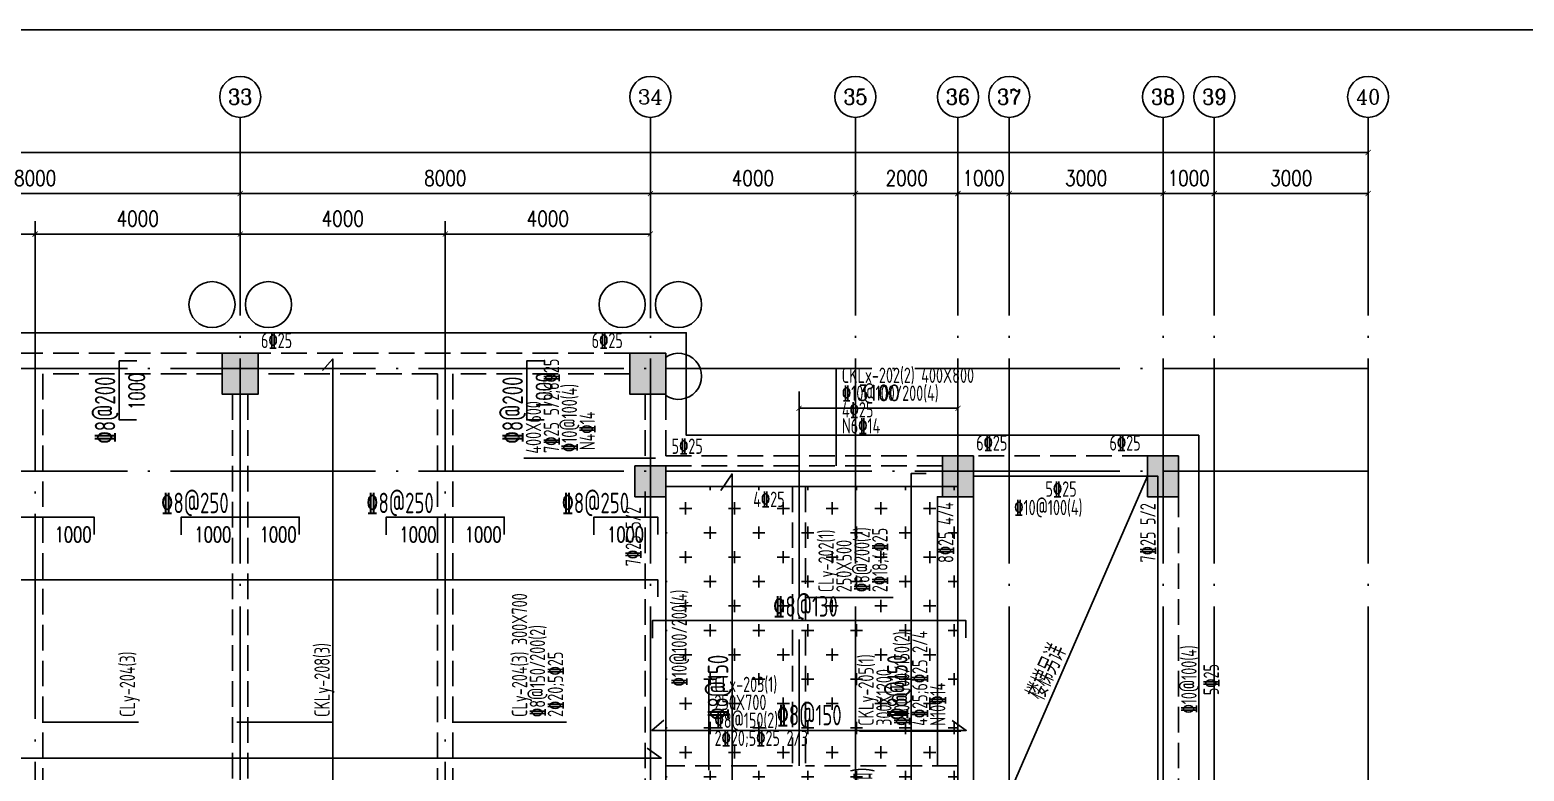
# Model space of a CAD drawing. Header units: millimetres. Extents: x 2998490 to 15040601, y 444546 to 7822218.
# Drawn here: x 14669164 to 14698310, y 7681547 to 7696014 of the extents above; entities that cross this region are included whole.
import ezdxf
from ezdxf.enums import TextEntityAlignment as Align

# ---------------------------------------------------------------- set-up
doc = ezdxf.new("R2010")
doc.units = ezdxf.units.MM
doc.header["$LTSCALE"] = 2000
doc.linetypes.add('DASH', pattern=[0.35, 0.25, -0.1])
doc.linetypes.add('DOTE', pattern=[2.42, 2, -0.2, 0.02, -0.2])
for name, color, linetype in [('3-AXIS', 3, 'Continuous'), ('3-AXIS_TEXT', 7, 'Continuous'), ('3-ban', 84, 'Continuous'), ('3-ban-hatch', 9, 'Continuous'), ('3-ban-rein', 1, 'Continuous'), ('3-ban-TEXT', 7, 'Continuous'), ('3-column-DOWN', 232, 'Continuous'), ('3-COLUMN-UP', 2, 'Continuous'), ('3-dote', 43, 'DOTE'), ('3-HATCH', 8, 'Continuous'), ('3-liang-rein-X', 54, 'Continuous'), ('3-liang-rein-Y', 130, 'Continuous'), ('3-liang-R截面-X', 50, 'Continuous'), ('3-liang-R截面-Y', 70, 'Continuous'), ('3-liang-s-1', 44, 'Continuous'), ('3-liang-xu', 120, 'DASH'), ('3-装饰线脚', 7, 'Continuous'), ('AXIS', 3, 'Continuous'), ('AXIS_TEXT', 7, 'Continuous'), ('图框', 7, 'Continuous')]:
    doc.layers.add(name, color=color, linetype=linetype)
doc.layers.add('3-零部件', color=73, linetype='Continuous', lineweight=5)
doc.styles.add('_TCH_AXIS', font='COMPLEX', dxfattribs={"bigfont": 'GBCBIG'})
doc.styles.add('COMPLEX', font='COMPLEX')
doc.styles.add('DIM_FONT', font='SIMPLEX', dxfattribs={"width": 0.8, "bigfont": 'HZTXT'})
doc.styles.add('TJ1', font='tj-romans1.shx', dxfattribs={"width": 0.8, "bigfont": 'tj-hztxt1.shx'})
doc.styles.add('TSSD_Rein', font='Tssdeng.shx', dxfattribs={"width": 0.7, "bigfont": 'hztxt.shx'})
doc.dimstyles.new('DIMN100', dxfattribs={"dimtxt": 300, "dimasz": 100, "dimexe": 250, "dimexo": 300, "dimgap": 150, "dimtad": 1, "dimdec": 0, "dimzin": 0, "dimdsep": 46, "dimtxsty": 'DIM_FONT', "dimblk": 'ARCHTICK', "dimcen": 0.09, "dimclrt": 7, "dimazin": 2, "dimtfac": 1, "dimtdec": 0, "dimtix": 1, "dimtmove": 2, "dimatfit": 3, "dimldrblk": 'ARCHTICK', "dimfxl": 0, "dimtolj": 1, "dimtzin": 0, "dimarcsym": 0})

# ---------------------------------------------------------------- blocks, each defined once
blk = doc.blocks.new('_ArchTick')
at = {"color": 0, "linetype": 'ByBlock', "const_width": 0.15}
blk.add_lwpolyline([(-0.5, -0.5), (0.5, 0.5)], dxfattribs=at)
blk = doc.blocks.new('*D229')
at = {"layer": 'AXIS', "color": 0, "lineweight": -2}
for p, q in [((14665267, 7692217), (14665267, 7693069)), ((14673267, 7692217), (14673267, 7693069)), ((14665267, 7692819), (14673267, 7692819))]:
    blk.add_line(p, q, dxfattribs=at)
at = {"layer": 'Defpoints', "color": 0}
for p in [(14673267, 7692819), (14665267, 7691917), (14673267, 7691917)]:
    blk.add_point(p, dxfattribs=at)
at = {"layer": 'AXIS', "color": 0, "lineweight": -2, "xscale": 100, "yscale": 100, "zscale": 100, "rotation": 180}
blk.add_blockref('_ArchTick', (14665267, 7692819), dxfattribs=at)
at = {"layer": 'AXIS', "color": 0, "lineweight": -2, "xscale": 100, "yscale": 100, "zscale": 100}
blk.add_blockref('_ArchTick', (14673267, 7692819), dxfattribs=at)
at = {"layer": 'AXIS', "color": 7, "insert": (14669267, 7693119), "char_height": 300, "attachment_point": 5, "style": 'DIM_FONT'}
blk.add_mtext('\\A1;8000', dxfattribs=at)
blk = doc.blocks.new('*D230')
at = {"layer": 'AXIS', "color": 0, "lineweight": -2}
for p, q in [((14673267, 7692217), (14673267, 7693069)), ((14681267, 7692217), (14681267, 7693069)), ((14673267, 7692819), (14681267, 7692819))]:
    blk.add_line(p, q, dxfattribs=at)
at = {"layer": 'Defpoints', "color": 0}
for p in [(14681267, 7692819), (14673267, 7691917), (14681267, 7691917)]:
    blk.add_point(p, dxfattribs=at)
at = {"layer": 'AXIS', "color": 0, "lineweight": -2, "xscale": 100, "yscale": 100, "zscale": 100, "rotation": 180}
blk.add_blockref('_ArchTick', (14673267, 7692819), dxfattribs=at)
at = {"layer": 'AXIS', "color": 0, "lineweight": -2, "xscale": 100, "yscale": 100, "zscale": 100}
blk.add_blockref('_ArchTick', (14681267, 7692819), dxfattribs=at)
at = {"layer": 'AXIS', "color": 7, "insert": (14677267, 7693119), "char_height": 300, "attachment_point": 5, "style": 'DIM_FONT'}
blk.add_mtext('\\A1;8000', dxfattribs=at)
blk = doc.blocks.new('*D231')
at = {"layer": 'AXIS', "color": 0, "lineweight": -2}
for p, q in [((14681267, 7692217), (14681267, 7693069)), ((14685267, 7692217), (14685267, 7693069)), ((14681267, 7692819), (14685267, 7692819))]:
    blk.add_line(p, q, dxfattribs=at)
at = {"layer": 'Defpoints', "color": 0}
for p in [(14685267, 7692819), (14681267, 7691917), (14685267, 7691917)]:
    blk.add_point(p, dxfattribs=at)
at = {"layer": 'AXIS', "color": 0, "lineweight": -2, "xscale": 100, "yscale": 100, "zscale": 100, "rotation": 180}
blk.add_blockref('_ArchTick', (14681267, 7692819), dxfattribs=at)
at = {"layer": 'AXIS', "color": 0, "lineweight": -2, "xscale": 100, "yscale": 100, "zscale": 100}
blk.add_blockref('_ArchTick', (14685267, 7692819), dxfattribs=at)
at = {"layer": 'AXIS', "color": 7, "insert": (14683267, 7693119), "char_height": 300, "attachment_point": 5, "style": 'DIM_FONT'}
blk.add_mtext('\\A1;4000', dxfattribs=at)
blk = doc.blocks.new('*D232')
at = {"layer": 'AXIS', "color": 0, "lineweight": -2}
for p, q in [((14685267, 7692217), (14685267, 7693069)), ((14687267, 7692217), (14687267, 7693069)), ((14685267, 7692819), (14687267, 7692819))]:
    blk.add_line(p, q, dxfattribs=at)
at = {"layer": 'Defpoints', "color": 0}
for p in [(14687267, 7692819), (14685267, 7691917), (14687267, 7691917)]:
    blk.add_point(p, dxfattribs=at)
at = {"layer": 'AXIS', "color": 0, "lineweight": -2, "xscale": 100, "yscale": 100, "zscale": 100, "rotation": 180}
blk.add_blockref('_ArchTick', (14685267, 7692819), dxfattribs=at)
at = {"layer": 'AXIS', "color": 0, "lineweight": -2, "xscale": 100, "yscale": 100, "zscale": 100}
blk.add_blockref('_ArchTick', (14687267, 7692819), dxfattribs=at)
at = {"layer": 'AXIS', "color": 7, "insert": (14686267, 7693119), "char_height": 300, "attachment_point": 5, "style": 'DIM_FONT'}
blk.add_mtext('\\A1;2000', dxfattribs=at)
blk = doc.blocks.new('*D233')
at = {"layer": 'AXIS', "color": 0, "lineweight": -2}
for p, q in [((14687267, 7692217), (14687267, 7693069)), ((14688266, 7692217), (14688266, 7693069)), ((14687267, 7692819), (14687167, 7692819)), ((14687267, 7692819), (14688266, 7692819)), ((14688266, 7692819), (14688366, 7692819))]:
    blk.add_line(p, q, dxfattribs=at)
at = {"layer": 'Defpoints', "color": 0}
for p in [(14688266, 7692819), (14687267, 7691917), (14688266, 7691917)]:
    blk.add_point(p, dxfattribs=at)
at = {"layer": 'AXIS', "color": 0, "lineweight": -2, "xscale": 100, "yscale": 100, "zscale": 100}
blk.add_blockref('_ArchTick', (14687267, 7692819), dxfattribs=at)
at = {"layer": 'AXIS', "color": 0, "lineweight": -2, "xscale": 100, "yscale": 100, "zscale": 100, "rotation": 180}
blk.add_blockref('_ArchTick', (14688266, 7692819), dxfattribs=at)
at = {"layer": 'AXIS', "color": 7, "insert": (14687767, 7693119), "char_height": 300, "attachment_point": 5, "style": 'DIM_FONT'}
blk.add_mtext('\\A1;1000', dxfattribs=at)
blk = doc.blocks.new('*D234')
at = {"layer": 'AXIS', "color": 0, "lineweight": -2}
for p, q in [((14688266, 7692217), (14688266, 7693069)), ((14691267, 7692217), (14691267, 7693069)), ((14688266, 7692819), (14691267, 7692819))]:
    blk.add_line(p, q, dxfattribs=at)
at = {"layer": 'Defpoints', "color": 0}
for p in [(14691267, 7692819), (14688266, 7691917), (14691267, 7691917)]:
    blk.add_point(p, dxfattribs=at)
at = {"layer": 'AXIS', "color": 0, "lineweight": -2, "xscale": 100, "yscale": 100, "zscale": 100, "rotation": 180}
blk.add_blockref('_ArchTick', (14688266, 7692819), dxfattribs=at)
at = {"layer": 'AXIS', "color": 0, "lineweight": -2, "xscale": 100, "yscale": 100, "zscale": 100}
blk.add_blockref('_ArchTick', (14691267, 7692819), dxfattribs=at)
at = {"layer": 'AXIS', "color": 7, "insert": (14689767, 7693119), "char_height": 300, "attachment_point": 5, "style": 'DIM_FONT'}
blk.add_mtext('\\A1;3000', dxfattribs=at)
blk = doc.blocks.new('*D235')
at = {"layer": 'AXIS', "color": 0, "lineweight": -2}
for p, q in [((14691267, 7692217), (14691267, 7693069)), ((14692267, 7692217), (14692267, 7693069)), ((14691267, 7692819), (14691167, 7692819)), ((14691267, 7692819), (14692267, 7692819)), ((14692267, 7692819), (14692367, 7692819))]:
    blk.add_line(p, q, dxfattribs=at)
at = {"layer": 'Defpoints', "color": 0}
for p in [(14692267, 7692819), (14691267, 7691917), (14692267, 7691917)]:
    blk.add_point(p, dxfattribs=at)
at = {"layer": 'AXIS', "color": 0, "lineweight": -2, "xscale": 100, "yscale": 100, "zscale": 100}
blk.add_blockref('_ArchTick', (14691267, 7692819), dxfattribs=at)
at = {"layer": 'AXIS', "color": 0, "lineweight": -2, "xscale": 100, "yscale": 100, "zscale": 100, "rotation": 180}
blk.add_blockref('_ArchTick', (14692267, 7692819), dxfattribs=at)
at = {"layer": 'AXIS', "color": 7, "insert": (14691767, 7693119), "char_height": 300, "attachment_point": 5, "style": 'DIM_FONT'}
blk.add_mtext('\\A1;1000', dxfattribs=at)
blk = doc.blocks.new('*D236')
at = {"layer": 'AXIS', "color": 0, "lineweight": -2}
for p, q in [((14692267, 7692217), (14692267, 7693069)), ((14695267, 7692217), (14695267, 7693069)), ((14692267, 7692819), (14695267, 7692819))]:
    blk.add_line(p, q, dxfattribs=at)
at = {"layer": 'Defpoints', "color": 0}
for p in [(14695267, 7692819), (14692267, 7691917), (14695267, 7691917)]:
    blk.add_point(p, dxfattribs=at)
at = {"layer": 'AXIS', "color": 0, "lineweight": -2, "xscale": 100, "yscale": 100, "zscale": 100, "rotation": 180}
blk.add_blockref('_ArchTick', (14692267, 7692819), dxfattribs=at)
at = {"layer": 'AXIS', "color": 0, "lineweight": -2, "xscale": 100, "yscale": 100, "zscale": 100}
blk.add_blockref('_ArchTick', (14695267, 7692819), dxfattribs=at)
at = {"layer": 'AXIS', "color": 7, "insert": (14693767, 7693119), "char_height": 300, "attachment_point": 5, "style": 'DIM_FONT'}
blk.add_mtext('\\A1;3000', dxfattribs=at)
blk = doc.blocks.new('*D237')
at = {"layer": 'AXIS', "color": 0, "lineweight": -2}
for p, q in [((14619017, 7691417), (14619017, 7693869)), ((14695267, 7691417), (14695267, 7693869)), ((14619017, 7693619), (14695267, 7693619))]:
    blk.add_line(p, q, dxfattribs=at)
at = {"layer": 'Defpoints', "color": 0}
for p in [(14695267, 7693619), (14619017, 7691117), (14695267, 7691117)]:
    blk.add_point(p, dxfattribs=at)
at = {"layer": 'AXIS', "color": 0, "lineweight": -2, "xscale": 100, "yscale": 100, "zscale": 100, "rotation": 180}
blk.add_blockref('_ArchTick', (14619017, 7693619), dxfattribs=at)
at = {"layer": 'AXIS', "color": 0, "lineweight": -2, "xscale": 100, "yscale": 100, "zscale": 100}
blk.add_blockref('_ArchTick', (14695267, 7693619), dxfattribs=at)
at = {"layer": 'AXIS', "color": 7, "insert": (14661202, 7693919), "char_height": 300, "attachment_point": 5, "style": 'DIM_FONT'}
blk.add_mtext('\\A1;76250', dxfattribs=at)
blk = doc.blocks.new('_AXISO')
blk.add_circle((0, 0), 0.5)
at = {"layer": '3-AXIS_TEXT', "style": 'COMPLEX', "width": 1.041667}
blk.add_attdef('A', text='', height=0.56, dxfattribs=at).set_placement((-0.25, -0.28), (0.25, -0.28), align=Align.FIT)
blk = doc.blocks.new('*D1380')
at = {"layer": '3-零部件', "color": 0, "lineweight": -2}
for p, q in [((14673267, 7690501), (14673267, 7692279)), ((14677267, 7690151), (14677267, 7692279)), ((14673267, 7692029), (14677267, 7692029))]:
    blk.add_line(p, q, dxfattribs=at)
at = {"layer": 'Defpoints', "color": 0}
for p in [(14677267, 7692029), (14673267, 7690201), (14677267, 7689851)]:
    blk.add_point(p, dxfattribs=at)
at = {"layer": '3-零部件', "color": 0, "lineweight": -2, "xscale": 100, "yscale": 100, "zscale": 100, "rotation": 180}
blk.add_blockref('_ArchTick', (14673267, 7692029), dxfattribs=at)
at = {"layer": '3-零部件', "color": 0, "lineweight": -2, "xscale": 100, "yscale": 100, "zscale": 100}
blk.add_blockref('_ArchTick', (14677267, 7692029), dxfattribs=at)
at = {"layer": '3-零部件', "color": 7, "insert": (14675267, 7692329), "char_height": 300, "attachment_point": 5, "style": 'DIM_FONT'}
blk.add_mtext('\\A1;4000', dxfattribs=at)
blk = doc.blocks.new('*D1381')
at = {"layer": '3-零部件', "color": 0, "lineweight": -2}
for p, q in [((14677267, 7690151), (14677267, 7692279)), ((14681267, 7690386), (14681267, 7692279)), ((14677267, 7692029), (14681267, 7692029))]:
    blk.add_line(p, q, dxfattribs=at)
at = {"layer": 'Defpoints', "color": 0}
for p in [(14681267, 7692029), (14677267, 7689851), (14681267, 7690086)]:
    blk.add_point(p, dxfattribs=at)
at = {"layer": '3-零部件', "color": 0, "lineweight": -2, "xscale": 100, "yscale": 100, "zscale": 100, "rotation": 180}
blk.add_blockref('_ArchTick', (14677267, 7692029), dxfattribs=at)
at = {"layer": '3-零部件', "color": 0, "lineweight": -2, "xscale": 100, "yscale": 100, "zscale": 100}
blk.add_blockref('_ArchTick', (14681267, 7692029), dxfattribs=at)
at = {"layer": '3-零部件', "color": 7, "insert": (14679267, 7692329), "char_height": 300, "attachment_point": 5, "style": 'DIM_FONT'}
blk.add_mtext('\\A1;4000', dxfattribs=at)
blk = doc.blocks.new('*D1382')
at = {"layer": '3-零部件', "color": 0, "lineweight": -2}
for p, q in [((14665267, 7690450), (14665267, 7692279)), ((14669267, 7690412), (14669267, 7692279)), ((14665267, 7692029), (14669267, 7692029))]:
    blk.add_line(p, q, dxfattribs=at)
at = {"layer": 'Defpoints', "color": 0}
for p in [(14669267, 7692029), (14665267, 7690150), (14669267, 7690112)]:
    blk.add_point(p, dxfattribs=at)
at = {"layer": '3-零部件', "color": 0, "lineweight": -2, "xscale": 100, "yscale": 100, "zscale": 100, "rotation": 180}
blk.add_blockref('_ArchTick', (14665267, 7692029), dxfattribs=at)
at = {"layer": '3-零部件', "color": 0, "lineweight": -2, "xscale": 100, "yscale": 100, "zscale": 100}
blk.add_blockref('_ArchTick', (14669267, 7692029), dxfattribs=at)
at = {"layer": '3-零部件', "color": 7, "insert": (14667267, 7692329), "char_height": 300, "attachment_point": 5, "style": 'DIM_FONT'}
blk.add_mtext('\\A1;4000', dxfattribs=at)
blk = doc.blocks.new('*D1383')
at = {"layer": '3-零部件', "color": 0, "lineweight": -2}
for p, q in [((14669267, 7691038), (14669267, 7692279)), ((14673267, 7691038), (14673267, 7692279)), ((14669267, 7692029), (14673267, 7692029))]:
    blk.add_line(p, q, dxfattribs=at)
at = {"layer": 'Defpoints', "color": 0}
for p in [(14673267, 7692029), (14669267, 7690738), (14673267, 7690738)]:
    blk.add_point(p, dxfattribs=at)
at = {"layer": '3-零部件', "color": 0, "lineweight": -2, "xscale": 100, "yscale": 100, "zscale": 100, "rotation": 180}
blk.add_blockref('_ArchTick', (14669267, 7692029), dxfattribs=at)
at = {"layer": '3-零部件', "color": 0, "lineweight": -2, "xscale": 100, "yscale": 100, "zscale": 100}
blk.add_blockref('_ArchTick', (14673267, 7692029), dxfattribs=at)
at = {"layer": '3-零部件', "color": 7, "insert": (14671267, 7692329), "char_height": 300, "attachment_point": 5, "style": 'DIM_FONT'}
blk.add_mtext('\\A1;4000', dxfattribs=at)
blk = doc.blocks.new('*D1774')
at = {"layer": '3-ban', "color": 0, "lineweight": -2}
for p, q in [((14684167, 7688002), (14684167, 7688878)), ((14687267, 7688002), (14687267, 7688878)), ((14684167, 7688628), (14687267, 7688628))]:
    blk.add_line(p, q, dxfattribs=at)
at = {"layer": 'Defpoints', "color": 0}
for p in [(14687267, 7688628), (14684167, 7687702), (14687267, 7687702)]:
    blk.add_point(p, dxfattribs=at)
at = {"layer": '3-ban', "color": 0, "lineweight": -2, "xscale": 100, "yscale": 100, "zscale": 100, "rotation": 180}
blk.add_blockref('_ArchTick', (14684167, 7688628), dxfattribs=at)
at = {"layer": '3-ban', "color": 0, "lineweight": -2, "xscale": 100, "yscale": 100, "zscale": 100}
blk.add_blockref('_ArchTick', (14687267, 7688628), dxfattribs=at)
at = {"layer": '3-ban', "color": 7, "insert": (14685717, 7688928), "char_height": 300, "attachment_point": 5, "style": 'DIM_FONT'}
blk.add_mtext('\\A1;3100', dxfattribs=at)

msp = doc.modelspace()

# ---------------------------------------------------------------- hatches: boundary and pattern name
at = {"layer": '3-ban-hatch'}
h = msp.add_hatch(dxfattribs=at)
h.set_pattern_fill('CROSS', color=8, scale=75, style=0)
h.paths.add_polyline_path([(14681566.8, 7679502), (14687266.8, 7679502), (14687266.8, 7687102), (14681566.8, 7687102)])
at = {"layer": '3-HATCH'}
for points in [[(14673616.9, 7689702), (14672916.9, 7689702), (14672916.9, 7688902), (14673616.9, 7688902)], [(14681566.9, 7689702), (14680866.9, 7689702), (14680866.9, 7688902), (14681566.9, 7688902)], [(14681566.8, 7686902), (14680966.8, 7686902), (14680966.8, 7687502), (14681566.8, 7687502)], [(14687566.8, 7687702), (14686966.8, 7687702), (14686966.8, 7686902), (14687566.8, 7686902)], [(14691566.8, 7687702), (14690966.8, 7687702), (14690966.8, 7686902), (14691566.8, 7686902)]]:
    msp.add_hatch(color=256, dxfattribs=at).paths.add_polyline_path(points)

# ---------------------------------------------------------------- linework, layer by layer
at = {"layer": '3-AXIS', "color": 15, "linetype": 'DOTE'}
for p, q in [((14673266.8, 7661402), (14673266.8, 7691916.5)), ((14681266.8, 7661402), (14681266.8, 7691916.5)), ((14685266.8, 7661402), (14685266.8, 7691916.5)), ((14687266.8, 7661402), (14687266.8, 7691916.5)), ((14688266.4, 7661402), (14688266.4, 7691916.5)), ((14691266.8, 7661402), (14691266.8, 7691916.5)), ((14692267.3, 7661402), (14692267.3, 7691916.5)), ((14695266.8, 7661402), (14695266.8, 7691916.5)), ((14695266.8, 7689402), (14614408.5, 7689402)), ((14695266.8, 7687402), (14614408.5, 7687402))]:
    msp.add_line(p, q, dxfattribs=at)
at = {"layer": '3-ban'}
msp.add_lwpolyline([(14686866.9, 7681652), (14687266.9, 7681652), (14687266.9, 7686902), (14686866.9, 7686902)], close=True, dxfattribs=at)
at = {"layer": '3-ban-rein'}
for points in [[(14671245.3, 7688402), (14670907.3, 7688402), (14670907.3, 7689552), (14671253.3, 7689552)], [(14674879.1, 7679518.1), (14675072.5, 7679244.4), (14675072.5, 7689592.3), (14674869.4, 7689362.9)], [(14679195.3, 7688402), (14678857.3, 7688402), (14678857.3, 7689552), (14679203.3, 7689552)], [(14682641.8, 7687022.9), (14682859.8, 7687348.5), (14682859.8, 7679198.4), (14682562.3, 7679540.6)], [(14686649.3, 7687356.8), (14686357.2, 7687356.8), (14686357.2, 7679198.4), (14686686.5, 7679198.4)], [(14670416.8, 7686165.7), (14670416.8, 7686503.7), (14668116.8, 7686503.7), (14668116.8, 7686157.7)], [(14674416.8, 7686165.7), (14674416.8, 7686503.7), (14672116.8, 7686503.7), (14672116.8, 7686157.7)], [(14678416.8, 7686165.7), (14678416.8, 7686503.7), (14676116.8, 7686503.7), (14676116.8, 7686157.7)], [(14681410.6, 7686165.7), (14681410.6, 7686503.7), (14680166.8, 7686503.7), (14680166.8, 7686157.7)], [(14681410.6, 7684945.4), (14681410.6, 7685283.3), (14618819.5, 7685283.3), (14618819.5, 7684937.3)], [(14687421.7, 7684146.7), (14687421.7, 7684484.7), (14681306.8, 7684484.7), (14681306.8, 7684138.6)], [(14687153.5, 7682534.2), (14687427.2, 7682340.7), (14681297.6, 7682340.7), (14681527, 7682543.8)], [(14681204.9, 7681993.8), (14681478.5, 7681800.4), (14618817.4, 7681800.4), (14619046.8, 7682003.4)]]:
    msp.add_lwpolyline(points, dxfattribs=at)
at = {"layer": '3-column-DOWN'}
msp.add_lwpolyline([(14673616.9, 7689702), (14672916.9, 7689702), (14672916.9, 7688902), (14673616.9, 7688902)], close=True, dxfattribs=at)
at = {"layer": '3-COLUMN-UP'}
for points in [[(14673616.9, 7689702), (14672916.9, 7689702), (14672916.9, 7688902), (14673616.9, 7688902)], [(14681566.9, 7689702), (14680866.9, 7689702), (14680866.9, 7688902), (14681566.9, 7688902)], [(14681566.8, 7686902), (14680966.8, 7686902), (14680966.8, 7687502), (14681566.8, 7687502)], [(14687566.8, 7687702), (14686966.8, 7687702), (14686966.8, 7686902), (14687566.8, 7686902)], [(14691566.8, 7687702), (14690966.8, 7687702), (14690966.8, 7686902), (14691566.8, 7686902)]]:
    msp.add_lwpolyline(points, close=True, dxfattribs=at)
at = {"layer": '3-dote'}
for p, q in [((14669266.8, 7691407.2), (14669266.8, 7663225.6)), ((14677266.8, 7691407.2), (14677266.8, 7663225.6)), ((14684166.8, 7688956.3), (14684166.8, 7681652))]:
    msp.add_line(p, q, dxfattribs=at)
at = {"layer": '3-liang-R截面-X'}
for p, q in [((14684891.1, 7689408.6), (14684891.1, 7687502)), ((14682407, 7683356.8), (14682407, 7681568.4))]:
    msp.add_line(p, q, dxfattribs=at)
at = {"layer": '3-liang-R截面-Y'}
for p, q in [((14681364.6, 7687653), (14678799.8, 7687653)), ((14686000, 7684934.6), (14684277.3, 7684934.6)), ((14671282.3, 7682499.7), (14669402.3, 7682499.7)), ((14675079.5, 7682499.7), (14673199.5, 7682499.7)), ((14679632.3, 7682499.7), (14677402.3, 7682499.7)), ((14687324.4, 7682326.7), (14685348.3, 7682326.7))]:
    msp.add_line(p, q, dxfattribs=at)
at = {"layer": '3-liang-s-1'}
msp.add_line((14687566.9, 7679502), (14690966.9, 7687302), dxfattribs=at)
for points in [[(14691966.8, 7688102), (14681966.8, 7688102), (14681966.8, 7690102), (14618716.8, 7690102), (14618716.8, 7689702)], [(14691966.8, 7688102), (14691966.8, 7679702), (14693166.8, 7679702), (14693166.8, 7673128.5), (14696366.6, 7669928.7), (14696366.6, 7664875.3), (14692793.3, 7661302), (14687739.9, 7661302), (14684166.6, 7664875.3), (14684165.6, 7666702), (14681966.8, 7666702), (14681966.8, 7664702), (14618316.8, 7664702), (14618316.8, 7666552), (14618716.8, 7666552)]]:
    msp.add_lwpolyline(points, dxfattribs=at)
for points in [[(14687566.9, 7679502), (14691166.9, 7679502), (14691166.9, 7687302), (14687566.9, 7687302)], [(14681566.8, 7679502), (14687266.8, 7679502), (14687266.8, 7687102), (14681566.8, 7687102)]]:
    msp.add_lwpolyline(points, close=True, dxfattribs=at)
at = {"layer": '3-liang-xu'}
for p, q in [((14672916.9, 7689702), (14665616.9, 7689702)), ((14680866.9, 7689702), (14673616.9, 7689702)), ((14672916.9, 7689302), (14669416.9, 7689302)), ((14669416.9, 7689302), (14669416.9, 7679502)), ((14677116.9, 7689302), (14673616.9, 7689302)), ((14677116.9, 7689302), (14677116.9, 7679502)), ((14680866.9, 7689302), (14677416.9, 7689302)), ((14677416.9, 7689302), (14677416.9, 7679502)), ((14673116.9, 7688902), (14673116.9, 7679902)), ((14673416.9, 7688902), (14673416.9, 7679902)), ((14681166.9, 7688902), (14681166.8, 7687502)), ((14681566.9, 7688902), (14681566.8, 7687502)), ((14686966.8, 7687702), (14681566.8, 7687702.3)), ((14686966.8, 7687502), (14681566.8, 7687502)), ((14690966.9, 7687702), (14687566.9, 7687702)), ((14690966.9, 7687302), (14687566.9, 7687302)), ((14681166.8, 7687002), (14681166.9, 7679902)), ((14684041.8, 7687102), (14681566.8, 7687102)), ((14681566.8, 7687002), (14681566.9, 7681652)), ((14684041.8, 7687102), (14684041.9, 7681652)), ((14686966.8, 7687102), (14684291.8, 7687102)), ((14684291.8, 7687102), (14684291.9, 7681652)), ((14687266.8, 7687002), (14687266.8, 7681652)), ((14687566.8, 7687002), (14687566.8, 7679802)), ((14691166.8, 7687002), (14691166.8, 7679802)), ((14691566.9, 7687002), (14691566.9, 7679802)), ((14684041.9, 7681652), (14681566.9, 7681652)), ((14687266.8, 7681652), (14684291.9, 7681652))]:
    msp.add_line(p, q, dxfattribs=at)
at = {"layer": '3-装饰线脚'}
for centre in [(14672716.8, 7690652), (14673816.8, 7690652), (14680716.8, 7690652), (14681816.8, 7690652)]:
    msp.add_circle(centre, 450, dxfattribs=at)
msp.add_arc((14681816.8, 7689252), 450, 236.25101, 123.74899, dxfattribs=at)
at = {"layer": 'AXIS'}
for p, q in [((14673266.8, 7691916.5), (14673266.8, 7694306.2)), ((14681266.8, 7691916.5), (14681266.8, 7694306.2)), ((14685266.8, 7691916.5), (14685266.8, 7694306.2)), ((14687266.8, 7691916.5), (14687266.8, 7694306.2)), ((14688266.4, 7691916.5), (14688266.4, 7694306.2)), ((14691266.8, 7691916.5), (14691266.8, 7694306.2)), ((14692267.3, 7691916.5), (14692267.3, 7694306.2)), ((14695266.8, 7691916.5), (14695266.8, 7694306.2))]:
    msp.add_line(p, q, dxfattribs=at)
at = {"layer": '图框'}
msp.add_line((14604649.6, 7696013.6), (14712049.6, 7696013.6), dxfattribs=at)

# ---------------------------------------------------------------- block references
at = {"layer": 'AXIS'}
ref = msp.add_blockref('_AXISO', (14673266.8, 7694706.2), dxfattribs=dict(at, xscale=-800, yscale=800, zscale=800, rotation=179.9999999998666))
ref.add_attrib('A', '33', dxfattribs={"layer": 'AXIS_TEXT', "height": 300.65, "rotation": 360, "style": '_TCH_AXIS'}).set_placement((14673030.6, 7694555.8), (14673503.1, 7694555.8), align=Align.FIT)
ref = msp.add_blockref('_AXISO', (14681266.8, 7694706.2), dxfattribs=dict(at, xscale=-800, yscale=800, zscale=800, rotation=179.9999999998666))
ref.add_attrib('A', '34', dxfattribs={"layer": 'AXIS_TEXT', "height": 288.12, "rotation": 360, "style": '_TCH_AXIS'}).set_placement((14681026.7, 7694562.1), (14681506.9, 7694562.1), align=Align.FIT)
ref = msp.add_blockref('_AXISO', (14685266.8, 7694706.2), dxfattribs=dict(at, xscale=-800, yscale=800, zscale=800, rotation=179.9999999998666))
ref.add_attrib('A', '35', dxfattribs={"layer": 'AXIS_TEXT', "height": 300.65, "rotation": 360, "style": '_TCH_AXIS'}).set_placement((14685030.6, 7694555.8), (14685503.1, 7694555.8), align=Align.FIT)
ref = msp.add_blockref('_AXISO', (14687266.8, 7694706.2), dxfattribs=dict(at, xscale=-800, yscale=800, zscale=800, rotation=179.9999999998666))
ref.add_attrib('A', '36', dxfattribs={"layer": 'AXIS_TEXT', "height": 300.65, "rotation": 360, "style": '_TCH_AXIS'}).set_placement((14687030.6, 7694555.8), (14687503.1, 7694555.8), align=Align.FIT)
ref = msp.add_blockref('_AXISO', (14688266.4, 7694706.2), dxfattribs=dict(at, xscale=-800, yscale=800, zscale=800, rotation=179.9999999998666))
ref.add_attrib('A', '37', dxfattribs={"layer": 'AXIS_TEXT', "height": 300.65, "rotation": 360, "style": '_TCH_AXIS'}).set_placement((14688030.2, 7694555.8), (14688502.6, 7694555.8), align=Align.FIT)
ref = msp.add_blockref('_AXISO', (14691266.8, 7694706.2), dxfattribs=dict(at, xscale=-800, yscale=800, zscale=800, rotation=179.9999999998666))
ref.add_attrib('A', '38', dxfattribs={"layer": 'AXIS_TEXT', "height": 300.65, "rotation": 360, "style": '_TCH_AXIS'}).set_placement((14691030.6, 7694555.8), (14691503.1, 7694555.8), align=Align.FIT)
ref = msp.add_blockref('_AXISO', (14692267.3, 7694706.2), dxfattribs=dict(at, xscale=-800, yscale=800, zscale=800, rotation=179.9999999998666))
ref.add_attrib('A', '39', dxfattribs={"layer": 'AXIS_TEXT', "height": 300.65, "rotation": 360, "style": '_TCH_AXIS'}).set_placement((14692031, 7694555.8), (14692503.5, 7694555.8), align=Align.FIT)
ref = msp.add_blockref('_AXISO', (14695266.8, 7694706.2), dxfattribs=dict(at, xscale=-800, yscale=800, zscale=800, rotation=179.9999999998666))
ref.add_attrib('A', '40', dxfattribs={"layer": 'AXIS_TEXT', "height": 288.12, "rotation": 360, "style": '_TCH_AXIS'}).set_placement((14695026.7, 7694562.1), (14695506.9, 7694562.1), align=Align.FIT)

# ---------------------------------------------------------------- texts
at = {"layer": '3-ban', "style": 'TSSD_Rein', "width": 0.7}
for s, rotation, p in [('%%1328@200', 89.99419, (14670830.3, 7687940.8, -5065)), ('%%1328@200', 89.99419, (14678780.3, 7687940.8, -5065)), ('%%1328@250', 0.00581, (14671724.3, 7686580.6, -5065)), ('%%1328@250', 0.00581, (14675724.3, 7686580.6, -5065)), ('%%1328@250', 0.00581, (14679534.8, 7686580.6, -5065)), ('%%1328@130', 0.00581, (14683660.9, 7684561.6, -5065)), ('%%1328@150', 90.00581, (14682787.6, 7682547.7, -5065)), ('%%1328@150', 90.00581, (14686285, 7682547.7, -5065)), ('%%1328@150', 0.00581, (14683728.9, 7682440.5, -5065)), ('%%1328@300(另加)', 90.00581, (14685605.6, 7679548.2, -5065))]:
    msp.add_text(s, height=400, rotation=rotation, dxfattribs=at).set_placement(p)
at = {"layer": '3-ban-TEXT', "style": 'TJ1', "width": 0.7}
for p in [(14671397.2, 7688598.9), (14679347.2, 7688598.9)]:
    msp.add_text('1000', height=300, rotation=90, dxfattribs=at).set_placement(p)
for p in [(14669646.5, 7686013.8), (14672373.5, 7686013.8), (14673646.5, 7686013.8), (14676373.5, 7686013.8), (14677646.5, 7686013.8), (14680423.5, 7686013.8)]:
    msp.add_text('1000', height=300, dxfattribs=at).set_placement(p)
at = {"layer": '3-liang-rein-X', "style": 'TSSD_Rein', "width": 0.7}
for s, p in [('6%%13225', (14673672.3, 7689802)), ('6%%13225', (14680122.3, 7689802)), ('%%13210@100/200(4)', (14685004, 7688772.7)), ('4%%13225', (14685004, 7688448.7)), ('N6%%13214', (14685004, 7688135.1)), ('6%%13225', (14687622.3, 7687802)), ('6%%13225', (14690222.3, 7687802)), ('5%%13225', (14681681.4, 7687738.4)), ('4%%13225', (14683273.7, 7686702)), ('5%%13225', (14688973.6, 7686902)), ('%%13210@100(4)', (14688364.8, 7686542.1)), ('%%1328@150(2)', (14682519.9, 7682389.1)), ('2%%13220;5%%13225 2/3', (14682519.9, 7682039.1))]:
    msp.add_text(s, height=300, dxfattribs=at).set_placement(p)
at = {"layer": '3-liang-rein-Y', "style": 'TSSD_Rein', "width": 0.7}
for s, p in [('7%%13225 5/2;6%%13225', (14679486.9, 7687756.5)), ('%%13210@100(4)', (14679836.9, 7687774.2)), ('N4%%13214', (14680186.9, 7687810.7)), ('7%%13225 5/2', (14681082.1, 7685545.6)), ('8%%13225 4/4', (14687178.4, 7685609.6)), ('7%%13225 5/2', (14691121.3, 7685619.5)), ('%%1328@200(2)', (14685543.2, 7685038.8)), ('2%%13218;4%%13225', (14685893.2, 7685038.8)), ('%%13210@100/200(4)', (14681980, 7683201.7)), ('%%1328@150/200(2)', (14679214.8, 7682603.9)), ('%%13210@100/150(2)', (14686322.5, 7682430.9)), ('4%%13225;6%%13225 2/4', (14686672.5, 7682430.9)), ('2%%13220;5%%13225', (14679564.8, 7682603.9)), ('%%13210@100(4)', (14691922.5, 7682671.9)), ('5%%13225', (14692355.7, 7683029.2)), ('N10%%13214', (14687022.5, 7682430.9))]:
    msp.add_text(s, height=300, rotation=90, dxfattribs=at).set_placement(p)
at = {"layer": '3-liang-R截面-X', "style": 'TSSD_Rein', "width": 0.7}
for s, p in [('CKLx-202(2) 400X800', (14684999.2, 7689122.7)), ('CLx-203(1)', (14682515.1, 7683089.1)), ('250X700', (14682515.1, 7682739.1))]:
    msp.add_text(s, height=300, dxfattribs=at).set_placement(p)
at = {"layer": '3-liang-R截面-Y', "style": 'TSSD_Rein', "width": 0.7}
for s, p in [('400X600', (14679136.9, 7687742.9)), ('CLy-202(1)', (14684843.3, 7685038.8)), ('250X500', (14685193.3, 7685038.8)), ('CLy-204(3) 300X700', (14678864.8, 7682603.9)), ('CKLy-208(3)', (14675012.2, 7682603.9)), ('CLy-204(3)', (14671214.9, 7682603.9)), ('CKLy-205(1)', (14685622.5, 7682430.9)), ('300X1200', (14685972.5, 7682430.9))]:
    msp.add_text(s, height=300, rotation=90, dxfattribs=at).set_placement(p)
at = {"layer": '3-liang-s-1', "style": 'TSSD_Rein', "width": 0.7}
msp.add_text('楼梯另详', height=400, rotation=65, dxfattribs=at).set_placement((14688936.3, 7682896.4))

# ---------------------------------------------------------------- dimensions: what is measured, and where the dimension line sits
at = {"layer": '3-ban'}
dim = msp.add_linear_dim(base=(14687266.8, 7688628.4), p1=(14684166.8, 7687702), p2=(14687266.8, 7687702), dimstyle='DIMN100', dxfattribs=at)
dim.commit()
dim.dimension.update_dxf_attribs({"geometry": '*D1774', "text_midpoint": (14685716.8, 7688928.4)})
at = {"layer": '3-零部件'}
for base, p1, p2, picture, middle in [((14669266.8, 7692028.7), (14665266.8, 7690150), (14669266.8, 7690112.2), '*D1382', (14667266.8, 7692328.7)), ((14673266.8, 7692028.7), (14669266.8, 7690737.7), (14673266.8, 7690737.7), '*D1383', (14671266.8, 7692328.7)), ((14677266.8, 7692028.7), (14673266.8, 7690200.8), (14677266.8, 7689850.8), '*D1380', (14675266.8, 7692328.7)), ((14681266.8, 7692028.7), (14677266.8, 7689850.8), (14681266.8, 7690086.5), '*D1381', (14679266.8, 7692328.7))]:
    dim = msp.add_linear_dim(base=base, p1=p1, p2=p2, dimstyle='DIMN100', dxfattribs=at)
    dim.commit()
    dim.dimension.update_dxf_attribs({"geometry": picture, "text_midpoint": middle})
at = {"layer": 'AXIS'}
dim = msp.add_linear_dim(base=(14695266.8, 7693619.1), p1=(14619016.8, 7691116.5), p2=(14695266.8, 7691116.5), angle=360, dimstyle='DIMN100', dxfattribs=at)
dim.commit()
dim.dimension.update_dxf_attribs({"geometry": '*D237', "text_midpoint": (14661202.1, 7693919.1), "dimtype": 161})
for p1, p2, distance, picture, middle in [((14665266.8, 7691916.5), (14673266.8, 7691916.5), 902.6, '*D229', (14669266.8, 7693119.1)), ((14673266.8, 7691916.5), (14681266.8, 7691916.5), 902.6, '*D230', (14677266.8, 7693119.1)), ((14681266.8, 7691916.5), (14685266.8, 7691916.5), 902.6, '*D231', (14683266.8, 7693119.1)), ((14685266.8, 7691916.5), (14687266.8, 7691916.5), 902.6, '*D232', (14686266.8, 7693119.1)), ((14687266.8, 7691916.5), (14688266.4, 7691916.5), 902.6, '*D233', (14687766.6, 7693119.1)), ((14688266.4, 7691916.5), (14691266.8, 7691916.5), 902.6, '*D234', (14689766.6, 7693119.1)), ((14691266.8333, 7691916.5053), (14692267.2735, 7691916.5053), 902.5512, '*D235', (14691767.0534, 7693119.0565)), ((14692267.2735, 7691916.5053), (14695266.8301, 7691916.5053), 902.5512, '*D236', (14693767.0518, 7693119.0565))]:
    dim = msp.add_aligned_dim(p1=p1, p2=p2, distance=distance, dimstyle='DIMN100', dxfattribs=at)
    dim.commit()
    dim.dimension.update_dxf_attribs({"geometry": picture, "text_midpoint": middle})

doc.saveas('drawing.dxf')
